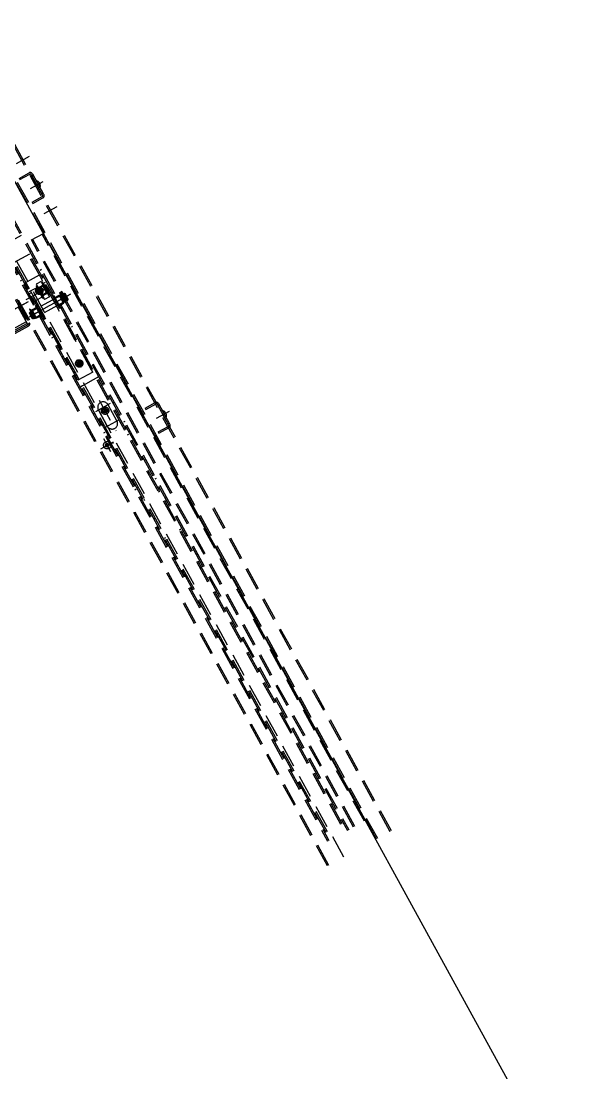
# Model space of a CAD drawing. Header units: millimetres. Extents: x 75184266 to 76346726, y -35077925 to -33679385.
# Drawn here: x 75328354 to 75328959, y -34897195 to -34896054 of the extents above; entities that cross this region are included whole.
import ezdxf

# ---------------------------------------------------------------- set-up
doc = ezdxf.new("R2010")
doc.units = ezdxf.units.MM
doc.header["$LTSCALE"] = 50
doc.header["$MEASUREMENT"] = 0
doc.linetypes.add('XR-지하3층$0$생활체육시설(최종)$0$HIDDENX2', pattern=[0.75, 0.5, -0.25])
doc.layers.add('건축', color=8, linetype='CONTINUOUS', plot=False)

msp = doc.modelspace()

# ---------------------------------------------------------------- linework, layer by layer
at = {"layer": '건축'}
msp.add_line((75326728.6, -34893280.2, 0), (75329175.4, -34897737.7, 0), dxfattribs=at)
at = {"layer": '건축', "linetype": 'XR-지하3층$0$생활체육시설(최종)$0$HIDDENX2'}
for p, q in [((75328754.4, -34896933.5, 0), (75327767.9, -34895136.4, 0)), ((75328755.8, -34896932.7, 0), (75327769.3, -34895135.7, 0)), ((75328739.5, -34896941.7, 0), (75327753, -34895144.6, 0)), ((75328740.9, -34896940.9, 0), (75327754.4, -34895143.8, 0)), ((75328704.1, -34896961.1, 0), (75327717.6, -34895164.1, 0)), ((75328686.5, -34896970.7, 0), (75327700.1, -34895173.7, 0)), ((75328687.9, -34896970, 0), (75327701.5, -34895172.9, 0)), ((75328240.3, -34896157.8, 0), (75328362.9, -34896381.1, 0)), ((75328238.9, -34896158.5, 0), (75328361.5, -34896381.9, 0)), ((75328348.9, -34896208.1, 0), (75328362.9, -34896200.4, 0)), ((75328351.6, -34896224.3, 0), (75328362.5, -34896218.3, 0)), ((75328352.4, -34896225.7, 0), (75328363.3, -34896219.7, 0)), ((75328364.6, -34896220.1, 0), (75328377, -34896242.7, 0)), ((75328366.8, -34896220.8, 0), (75328365.4, -34896221.6, 0)), ((75328366, -34896219.4, 0), (75328378.4, -34896242, 0)), ((75328363.8, -34896235.3, 0), (75328377.8, -34896227.6, 0)), ((75328370.3, -34896227.2, 0), (75328370.5, -34896227.1, 0)), ((75328370.3, -34896227.2, 0), (75328374.1, -34896234.2, 0)), ((75328373.3, -34896229.6, 0), (75328372.6, -34896229.9, 0)), ((75328373.7, -34896230.3, 0), (75328373.1, -34896230.7, 0)), ((75328374.1, -34896234.2, 0), (75328374.3, -34896234.1, 0)), ((75328365.8, -34896250.1, 0), (75328376.6, -34896244.1, 0)), ((75328366.5, -34896251.5, 0), (75328377.4, -34896245.5, 0)), ((75328377.6, -34896240.5, 0), (75328376.2, -34896241.2, 0)), ((75328365.8, -34896250.1, 0), (75328366.5, -34896251.5, 0)), ((75328378.7, -34896262.5, 0), (75328392.8, -34896254.8, 0)), ((75328340.5, -34896262.4, 0), (75328708.1, -34896932.1, 0)), ((75328341.9, -34896261.6, 0), (75328709.5, -34896931.3, 0)), ((75328318.9, -34896274.2, 0), (75328686.5, -34896943.9, 0)), ((75328320.3, -34896273.4, 0), (75328687.9, -34896943.2, 0)), ((75328353.7, -34896286.5, 0), (75328333.5, -34896297.5, 0)), ((75328364.9, -34896291.2, 0), (75328378, -34896284, 0)), ((75328714.7, -34896928.5, 0), (75328364.9, -34896291.2, 0)), ((75328716.1, -34896927.8, 0), (75328366.3, -34896290.5, 0)), ((75328726.4, -34896922.1, 0), (75328376.6, -34896284.8, 0)), ((75328727.8, -34896921.3, 0), (75328378, -34896284, 0)), ((75328363, -34896306.5, 0), (75328345.5, -34896316.1, 0)), ((75328702.3, -34896924.8, 0), (75328363, -34896306.5, 0)), ((75328364.5, -34896302.8, 0), (75328363.1, -34896303.6, 0)), ((75328684.8, -34896934.4, 0), (75328345.5, -34896316.1, 0)), ((75328686.2, -34896933.6, 0), (75328346.9, -34896315.4, 0)), ((75328700.9, -34896925.5, 0), (75328361.6, -34896307.3, 0)), ((75328368.6, -34896316.8, 0), (75328367.2, -34896317.6, 0)), ((75328357.5, -34896338, 0), (75328373.6, -34896329.1, 0)), ((75328431.6, -34896434.7, 0), (75328373.6, -34896329.1, 0)), ((75328375.8, -34896323.4, 0), (75328374.4, -34896324.2, 0)), ((75328354.2, -34896335.2, 0), (75328352.8, -34896336, 0)), ((75328415.4, -34896443.5, 0), (75328357.5, -34896338, 0)), ((75328416.8, -34896442.8, 0), (75328358.9, -34896337.2, 0)), ((75328375.4, -34896336.2, 0), (75328370.1, -34896339, 0)), ((75328370.1, -34896339, 0), (75328379.3, -34896355.7, 0)), ((75328370.2, -34896341.3, 0), (75328371.1, -34896340.8, 0)), ((75328371.1, -34896340.8, 0), (75328378.3, -34896353.9, 0)), ((75328371.9, -34896344.3, 0), (75328378.1, -34896341, 0)), ((75328377.6, -34896340.1, 0), (75328372.3, -34896343, 0)), ((75328372.3, -34896343, 0), (75328376.9, -34896340.5, 0)), ((75328378, -34896341, 0), (75328372.8, -34896343.9, 0)), ((75328372.8, -34896343.9, 0), (75328378, -34896341, 0)), ((75328377.6, -34896340.1, 0), (75328373, -34896342.6, 0)), ((75328375.4, -34896336.2, 0), (75328384.5, -34896352.8, 0)), ((75328377.2, -34896337.4, 0), (75328376.4, -34896337.9, 0)), ((75328376.4, -34896337.9, 0), (75328383.6, -34896351.1, 0)), ((75328376.8, -34896338.3, 0), (75328377.5, -34896337.9, 0)), ((75328376.8, -34896338.3, 0), (75328382.3, -34896348.3, 0)), ((75328376.9, -34896340.5, 0), (75328381.7, -34896349.2, 0)), ((75328376.9, -34896340.5, 0), (75328377.8, -34896340.5, 0)), ((75328377.2, -34896337.4, 0), (75328384.5, -34896350.6, 0)), ((75328377.5, -34896337.9, 0), (75328383, -34896347.9, 0)), ((75328377.8, -34896340.5, 0), (75328382.2, -34896348.5, 0)), ((75328381.9, -34896348, 0), (75328378.1, -34896341, 0)), ((75328378.3, -34896341.4, 0), (75328379.2, -34896340.9, 0)), ((75328379.9, -34896337.4, 0), (75328378.5, -34896338.2, 0)), ((75328378.9, -34896340.5, 0), (75328380.3, -34896339.8, 0)), ((75328382.8, -34896347.5, 0), (75328378.9, -34896340.5, 0)), ((75328380.3, -34896339.8, 0), (75328380.9, -34896340, 0)), ((75328384.1, -34896346.8, 0), (75328380.3, -34896339.8, 0)), ((75328384.3, -34896346.1, 0), (75328380.9, -34896340, 0)), ((75328384.3, -34896346.1, 0), (75328380.9, -34896340, 0)), ((75328359.3, -34896355.8, 0), (75328385.3, -34896341.5, 0)), ((75328360.7, -34896355.1, 0), (75328373, -34896348.3, 0)), ((75328362.3, -34896349.6, 0), (75328364.9, -34896348.2, 0)), ((75328362.3, -34896349.6, 0), (75328366.1, -34896356.6, 0)), ((75328362.4, -34896347, 0), (75328363.8, -34896346.3, 0)), ((75328362.7, -34896374.5, 0), (75328407.8, -34896349.8, 0)), ((75328364, -34896346.4, 0), (75328371, -34896342.6, 0)), ((75328369.7, -34896356.9, 0), (75328364, -34896346.4, 0)), ((75328396.7, -34896351.3, 0), (75328365.1, -34896368.6, 0)), ((75328377.4, -34896344.2, 0), (75328369.5, -34896348.5, 0)), ((75328377.3, -34896344.2, 0), (75328369.6, -34896348.5, 0)), ((75328370.2, -34896341.3, 0), (75328377.4, -34896354.4, 0)), ((75328376.7, -34896353.1, 0), (75328371, -34896342.6, 0)), ((75328371.3, -34896342.4, 0), (75328375.6, -34896350.3, 0)), ((75328375.6, -34896350.2, 0), (75328371.4, -34896342.5, 0)), ((75328372.5, -34896346.4, 0), (75328371.4, -34896347, 0)), ((75328382.3, -34896343.2, 0), (75328371.6, -34896349.1, 0)), ((75328372.9, -34896347.1, 0), (75328371.8, -34896347.8, 0)), ((75328372.1, -34896344.7, 0), (75328372.7, -34896345.8, 0)), ((75328382.5, -34896343.1, 0), (75328372.2, -34896348.7, 0)), ((75328372.4, -34896348.7, 0), (75328383.1, -34896342.8, 0)), ((75328373, -34896342.6, 0), (75328372.5, -34896343.4, 0)), ((75328372.5, -34896343.4, 0), (75328376.9, -34896351.4, 0)), ((75328372.8, -34896344.2, 0), (75328373.4, -34896345.4, 0)), ((75328373, -34896342.6, 0), (75328377.8, -34896351.4, 0)), ((75328373.5, -34896347.3, 0), (75328374.1, -34896348.4, 0)), ((75328375.2, -34896344.9, 0), (75328374, -34896345.5, 0)), ((75328374.3, -34896346.9, 0), (75328374.9, -34896348, 0)), ((75328375.6, -34896345.7, 0), (75328374.5, -34896346.3, 0)), ((75328375.8, -34896351.3, 0), (75328381.9, -34896348, 0)), ((75328381.9, -34896348, 0), (75328376.6, -34896350.9, 0)), ((75328376.6, -34896350.9, 0), (75328381.9, -34896348, 0)), ((75328384.2, -34896342.1, 0), (75328376.9, -34896346.2, 0)), ((75328377.8, -34896351.4, 0), (75328376.9, -34896351.4, 0)), ((75328382.4, -34896348.9, 0), (75328377.1, -34896351.7, 0)), ((75328377.1, -34896351.8, 0), (75328381.7, -34896349.2, 0)), ((75328382.4, -34896348.9, 0), (75328377.8, -34896351.4, 0)), ((75328381.7, -34896347.5, 0), (75328382.6, -34896347.1, 0)), ((75328381.7, -34896349.2, 0), (75328382.2, -34896348.5, 0)), ((75328382.3, -34896348.3, 0), (75328383, -34896347.9, 0)), ((75328382.8, -34896347.5, 0), (75328384.1, -34896346.8, 0)), ((75328384.5, -34896350.6, 0), (75328383.6, -34896351.1, 0)), ((75328384.1, -34896346.8, 0), (75328384.3, -34896346.1, 0)), ((75328384.1, -34896346.8, 0), (75328384.3, -34896346.1, 0)), ((75328387.1, -34896344, 0), (75328385.7, -34896344.8, 0)), ((75328388.4, -34896351.9, 0), (75328389.3, -34896351.4, 0)), ((75328395.7, -34896365, 0), (75328388.4, -34896351.9, 0)), ((75328396.5, -34896364.5, 0), (75328389.3, -34896351.4, 0)), ((75328390.5, -34896353.6, 0), (75328395.1, -34896351.1, 0)), ((75328391, -34896354.5, 0), (75328396.3, -34896351.6, 0)), ((75328393.4, -34896357.7, 0), (75328405.6, -34896351, 0)), ((75328399.9, -34896359.8, 0), (75328395.1, -34896351.1, 0)), ((75328395.1, -34896351.1, 0), (75328396, -34896351.1, 0)), ((75328396, -34896348.3, 0), (75328395.3, -34896348.7, 0)), ((75328395.3, -34896348.7, 0), (75328400.8, -34896358.7, 0)), ((75328396, -34896348.3, 0), (75328401.5, -34896358.4, 0)), ((75328400.4, -34896359.1, 0), (75328396, -34896351.1, 0)), ((75328400.6, -34896358.3, 0), (75328396.7, -34896351.3, 0)), ((75328396.9, -34896351.8, 0), (75328397.8, -34896351.3, 0)), ((75328398.1, -34896347.2, 0), (75328397.4, -34896347.5, 0)), ((75328397.4, -34896347.5, 0), (75328402.9, -34896357.6, 0)), ((75328397.4, -34896355.5, 0), (75328404.7, -34896351.5, 0)), ((75328397.6, -34896350.8, 0), (75328398.8, -34896350.2, 0)), ((75328401.4, -34896357.9, 0), (75328397.6, -34896350.8, 0)), ((75328398.1, -34896347.2, 0), (75328403.6, -34896357.2, 0)), ((75328402.7, -34896357.2, 0), (75328398.8, -34896350.2, 0)), ((75328399.1, -34896350.6, 0), (75328399.9, -34896350.1, 0)), ((75328399.7, -34896349.7, 0), (75328401, -34896349, 0)), ((75328403.5, -34896356.7, 0), (75328399.7, -34896349.7, 0)), ((75328404.9, -34896356, 0), (75328401, -34896349, 0)), ((75328401, -34896349, 0), (75328401.7, -34896349.2, 0)), ((75328405, -34896355.3, 0), (75328401.7, -34896349.2, 0)), ((75328405, -34896355.3, 0), (75328401.7, -34896349.2, 0)), ((75328345.8, -34896366.7, 0), (75328359.8, -34896359, 0)), ((75328347.8, -34896365.5, 0), (75328361.8, -34896357.8, 0)), ((75328365.5, -34896355.8, 0), (75328364.1, -34896356.6, 0)), ((75328366.1, -34896356.6, 0), (75328368.8, -34896355.2, 0)), ((75328400.6, -34896358.3, 0), (75328369, -34896375.7, 0)), ((75328370, -34896362, 0), (75328369.2, -34896362.5, 0)), ((75328376.4, -34896375.6, 0), (75328369.2, -34896362.5, 0)), ((75328376.7, -34896353.1, 0), (75328369.7, -34896356.9, 0)), ((75328377.3, -34896375.1, 0), (75328370, -34896362, 0)), ((75328377.4, -34896354.4, 0), (75328378.3, -34896353.9, 0)), ((75328384.5, -34896352.8, 0), (75328379.3, -34896355.7, 0)), ((75328396.4, -34896356.1, 0), (75328384.1, -34896362.8, 0)), ((75328400.5, -34896353.8, 0), (75328389.8, -34896359.7, 0)), ((75328391.3, -34896358, 0), (75328389.9, -34896358.8, 0)), ((75328394.9, -34896361.5, 0), (75328400.1, -34896358.6, 0)), ((75328395.3, -34896356.7, 0), (75328402.6, -34896352.6, 0)), ((75328395.3, -34896362.3, 0), (75328399.9, -34896359.8, 0)), ((75328399.9, -34896359.8, 0), (75328400.4, -34896359.1, 0)), ((75328400.3, -34896357.9, 0), (75328401.2, -34896357.4, 0)), ((75328401.5, -34896358.4, 0), (75328400.8, -34896358.7, 0)), ((75328401.4, -34896357.9, 0), (75328402.7, -34896357.2, 0)), ((75328402.4, -34896356.7, 0), (75328403.3, -34896356.3, 0)), ((75328403.6, -34896357.2, 0), (75328402.9, -34896357.6, 0)), ((75328403.5, -34896356.7, 0), (75328404.9, -34896356, 0)), ((75328404.9, -34896356, 0), (75328405, -34896355.3, 0)), ((75328404.9, -34896356, 0), (75328405, -34896355.3, 0)), ((75328350.7, -34896364.3, 0), (75328360.3, -34896381.9, 0)), ((75328363, -34896369.9, 0), (75328362.8, -34896370.5, 0)), ((75328366.1, -34896376.7, 0), (75328362.8, -34896370.5, 0)), ((75328366.1, -34896376.7, 0), (75328362.8, -34896370.5, 0)), ((75328363, -34896366.4, 0), (75328363.7, -34896366, 0)), ((75328363, -34896366.4, 0), (75328368.5, -34896376.5, 0)), ((75328364.3, -34896369.1, 0), (75328363, -34896369.9, 0)), ((75328366.8, -34896376.9, 0), (75328363, -34896369.9, 0)), ((75328370.4, -34896370.3, 0), (75328363.1, -34896374.3, 0)), ((75328363.7, -34896366, 0), (75328369.2, -34896376.1, 0)), ((75328368.1, -34896376.1, 0), (75328364.3, -34896369.1, 0)), ((75328365.4, -34896369.1, 0), (75328364.5, -34896369.6, 0)), ((75328369, -34896375.7, 0), (75328365.1, -34896368.6, 0)), ((75328365.2, -34896373.2, 0), (75328375.9, -34896367.3, 0)), ((75328365.8, -34896367.2, 0), (75328365.3, -34896367.9, 0)), ((75328369.7, -34896375.9, 0), (75328365.3, -34896367.9, 0)), ((75328370.8, -34896365.5, 0), (75328365.6, -34896368.4, 0)), ((75328370.4, -34896364.6, 0), (75328365.8, -34896367.2, 0)), ((75328370.6, -34896375.9, 0), (75328365.8, -34896367.2, 0)), ((75328368.8, -34896375.2, 0), (75328367.9, -34896375.7, 0)), ((75328381.6, -34896364.2, 0), (75328369.4, -34896370.9, 0)), ((75328374.7, -34896372.5, 0), (75328369.4, -34896375.4, 0)), ((75328375.2, -34896373.4, 0), (75328370.6, -34896375.9, 0)), ((75328373.7, -34896367.6, 0), (75328375.1, -34896366.9, 0)), ((75328377.3, -34896375.1, 0), (75328376.4, -34896375.6, 0)), ((75328395.7, -34896365, 0), (75328396.5, -34896364.5, 0)), ((75328398.4, -34896364.6, 0), (75328397, -34896365.4, 0)), ((75328359.3, -34896380.1, 0), (75327887.5, -34896639.1, 0)), ((75328360.3, -34896381.9, 0), (75327888.4, -34896640.9, 0)), ((75328360.3, -34896381.9, 0), (75327888.4, -34896640.9, 0)), ((75328361.1, -34896383.3, 0), (75327889.2, -34896642.3, 0)), ((75328361.1, -34896383.3, 0), (75327889.2, -34896642.3, 0)), ((75328361.8, -34896384.7, 0), (75327890, -34896643.7, 0)), ((75328361.1, -34896383.3, 0), (75328360.3, -34896381.9, 0)), ((75328366.8, -34896376.9, 0), (75328366.1, -34896376.7, 0)), ((75328366.8, -34896376.9, 0), (75328366.1, -34896376.7, 0)), ((75328368.1, -34896376.1, 0), (75328366.8, -34896376.9, 0)), ((75328368.5, -34896376.5, 0), (75328369.2, -34896376.1, 0)), ((75328370.6, -34896375.9, 0), (75328369.7, -34896375.9, 0)), ((75328376.8, -34896376.4, 0), (75328375.4, -34896377.2, 0)), ((75328402.6, -34896378.6, 0), (75328401.2, -34896379.4, 0)), ((75328409.7, -34896385.2, 0), (75328408.3, -34896386, 0)), ((75328385, -34896388.2, 0), (75328386.4, -34896387.5, 0)), ((75328388.1, -34896397, 0), (75328386.7, -34896397.8, 0)), ((75328396.3, -34896408.8, 0), (75328397.7, -34896408.1, 0)), ((75328413.9, -34896399.2, 0), (75328412.5, -34896400, 0)), ((75328421, -34896405.8, 0), (75328419.6, -34896406.6, 0)), ((75328399.5, -34896417.6, 0), (75328398, -34896418.4, 0)), ((75328425.2, -34896419.8, 0), (75328423.8, -34896420.6, 0)), ((75328407.6, -34896429.4, 0), (75328409.1, -34896428.7, 0)), ((75328420.7, -34896423.1, 0), (75328412.8, -34896427.4, 0)), ((75328420.6, -34896423.1, 0), (75328412.9, -34896427.3, 0)), ((75328414.6, -34896421.3, 0), (75328418.9, -34896429.2, 0)), ((75328418.9, -34896429.1, 0), (75328414.7, -34896421.4, 0)), ((75328415.8, -34896425.3, 0), (75328414.7, -34896425.9, 0)), ((75328416.2, -34896426, 0), (75328415.1, -34896426.7, 0)), ((75328415.4, -34896423.6, 0), (75328416, -34896424.7, 0)), ((75328416.1, -34896423.1, 0), (75328416.7, -34896424.3, 0)), ((75328416.8, -34896426.2, 0), (75328417.4, -34896427.3, 0)), ((75328418.4, -34896423.8, 0), (75328417.3, -34896424.4, 0)), ((75328417.6, -34896425.8, 0), (75328418.2, -34896426.9, 0)), ((75328418.9, -34896424.6, 0), (75328417.8, -34896425.2, 0)), ((75328432.3, -34896426.4, 0), (75328430.9, -34896427.2, 0)), ((75328410.8, -34896438.2, 0), (75328409.4, -34896439, 0)), ((75328431.6, -34896434.7, 0), (75328415.4, -34896443.5, 0)), ((75328437.9, -34896439.9, 0), (75328417.7, -34896450.9, 0)), ((75328436.5, -34896440.4, 0), (75328435.1, -34896441.2, 0)), ((75328419, -34896450, 0), (75328420.4, -34896449.3, 0)), ((75328443.6, -34896447, 0), (75328442.2, -34896447.8, 0)), ((75328422.1, -34896458.8, 0), (75328420.7, -34896459.6, 0)), ((75328438.6, -34896465, 0), (75328456.8, -34896498.3, 0)), ((75328447.8, -34896461, 0), (75328446.4, -34896461.8, 0)), ((75328430.3, -34896470.7, 0), (75328431.7, -34896469.9, 0)), ((75328435, -34896477.2, 0), (75328450.8, -34896468.5, 0)), ((75328447.2, -34896493.3, 0), (75328437.6, -34896475.7, 0)), ((75328440.7, -34896478.8, 0), (75328449.1, -34896474.2, 0)), ((75328447.2, -34896480.7, 0), (75328442.6, -34896472.3, 0)), ((75328442.8, -34896477.2, 0), (75328443.9, -34896476.6, 0)), ((75328443.2, -34896477.9, 0), (75328444.3, -34896477.3, 0)), ((75328443.5, -34896474.9, 0), (75328444.1, -34896476, 0)), ((75328444.3, -34896474.4, 0), (75328444.9, -34896475.5, 0)), ((75328444.9, -34896477.5, 0), (75328445.5, -34896478.6, 0)), ((75328445.5, -34896475.7, 0), (75328446.6, -34896475.1, 0)), ((75328445.7, -34896477.1, 0), (75328446.3, -34896478.2, 0)), ((75328445.9, -34896476.5, 0), (75328447, -34896475.9, 0)), ((75328457.8, -34896487.5, 0), (75328448.1, -34896470, 0)), ((75328454.9, -34896467.6, 0), (75328453.5, -34896468.4, 0)), ((75328488.5, -34896473.7, 0), (75328499.4, -34896467.7, 0)), ((75328488.5, -34896473.7, 0), (75328489.3, -34896475.1, 0)), ((75328489.3, -34896475.1, 0), (75328500.2, -34896469.1, 0)), ((75328500.7, -34896484.7, 0), (75328514.7, -34896477, 0)), ((75328500.7, -34896484.7, 0), (75328514.7, -34896477, 0)), ((75328501.5, -34896469.5, 0), (75328513.9, -34896492.1, 0)), ((75328503.7, -34896470.2, 0), (75328502.3, -34896471, 0)), ((75328502.9, -34896468.8, 0), (75328515.3, -34896491.4, 0)), ((75328507.2, -34896476.6, 0), (75328507.4, -34896476.5, 0)), ((75328507.2, -34896476.6, 0), (75328511, -34896483.6, 0)), ((75328433.4, -34896479.4, 0), (75328432, -34896480.2, 0)), ((75328444.6, -34896494.7, 0), (75328460.4, -34896486.1, 0)), ((75328459.1, -34896481.6, 0), (75328457.7, -34896482.4, 0)), ((75328466.2, -34896488.2, 0), (75328464.8, -34896489, 0)), ((75328510.2, -34896479, 0), (75328509.5, -34896479.3, 0)), ((75328510.6, -34896479.7, 0), (75328510, -34896480.1, 0)), ((75328511, -34896483.6, 0), (75328511.2, -34896483.5, 0)), ((75328441.6, -34896491.3, 0), (75328443, -34896490.5, 0)), ((75328444.7, -34896500, 0), (75328443.3, -34896500.8, 0)), ((75328502.7, -34896499.5, 0), (75328513.5, -34896493.5, 0)), ((75328502.7, -34896499.5, 0), (75328503.4, -34896500.9, 0)), ((75328503.4, -34896500.9, 0), (75328514.3, -34896494.9, 0)), ((75328514.5, -34896489.9, 0), (75328513.1, -34896490.6, 0)), ((75328440.2, -34896517.9, 0), (75328454.2, -34896510.2, 0)), ((75328451.1, -34896521, 0), (75328443.4, -34896507, 0)), ((75328447.2, -34896513.1, 0), (75328446.6, -34896511.9, 0)), ((75328452.9, -34896511.9, 0), (75328454.3, -34896511.1, 0)), ((75328470.4, -34896502.2, 0), (75328469, -34896503, 0)), ((75328477.6, -34896508.8, 0), (75328476.2, -34896509.6, 0)), ((75328445.1, -34896514.7, 0), (75328446.3, -34896514.1, 0)), ((75328445.6, -34896515.4, 0), (75328446.7, -34896514.8, 0)), ((75328446.4, -34896513.5, 0), (75328445.8, -34896512.4, 0)), ((75328447.9, -34896516.1, 0), (75328447.3, -34896515, 0)), ((75328447.8, -34896513.2, 0), (75328448.9, -34896512.6, 0)), ((75328448.7, -34896515.7, 0), (75328448, -34896514.6, 0)), ((75328448.2, -34896514, 0), (75328449.3, -34896513.4, 0)), ((75328456, -34896520.6, 0), (75328454.6, -34896521.4, 0)), ((75328481.7, -34896522.8, 0), (75328480.3, -34896523.6, 0)), ((75328464.2, -34896532.5, 0), (75328465.6, -34896531.7, 0)), ((75328488.9, -34896529.4, 0), (75328487.5, -34896530.2, 0)), ((75328467.3, -34896541.2, 0), (75328465.9, -34896542, 0)), ((75328493, -34896543.4, 0), (75328491.6, -34896544.2, 0)), ((75328475.5, -34896553.1, 0), (75328476.9, -34896552.3, 0)), ((75328500.2, -34896550, 0), (75328498.8, -34896550.8, 0)), ((75328478.6, -34896561.8, 0), (75328477.2, -34896562.6, 0)), ((75328504.3, -34896564, 0), (75328502.9, -34896564.8, 0)), ((75328486.8, -34896573.7, 0), (75328488.2, -34896572.9, 0)), ((75328511.5, -34896570.6, 0), (75328510.1, -34896571.4, 0)), ((75328489.9, -34896582.4, 0), (75328488.5, -34896583.2, 0)), ((75328515.6, -34896584.6, 0), (75328514.2, -34896585.4, 0)), ((75328522.8, -34896591.2, 0), (75328521.4, -34896592, 0)), ((75328498.1, -34896594.3, 0), (75328499.5, -34896593.5, 0)), ((75328501.2, -34896603, 0), (75328499.8, -34896603.8, 0)), ((75328509.4, -34896614.9, 0), (75328510.8, -34896614.1, 0)), ((75328527, -34896605.2, 0), (75328525.6, -34896606, 0)), ((75328534.1, -34896611.8, 0), (75328532.7, -34896612.6, 0)), ((75328512.5, -34896623.6, 0), (75328511.1, -34896624.4, 0)), ((75328538.3, -34896625.8, 0), (75328536.9, -34896626.6, 0)), ((75328520.7, -34896635.5, 0), (75328522.1, -34896634.7, 0)), ((75328545.4, -34896632.4, 0), (75328544, -34896633.2, 0)), ((75328523.8, -34896644.2, 0), (75328522.4, -34896645, 0)), ((75328549.6, -34896646.4, 0), (75328548.2, -34896647.2, 0)), ((75328532, -34896656.1, 0), (75328533.4, -34896655.3, 0))]:
    msp.add_line(p, q, dxfattribs=at)
for centre, radius in [((75328373.5, -34896346.3, 0), 4), ((75328373.5, -34896346.3, 0), 3.5), ((75328373.5, -34896346.3, 0), 2), ((75328373.4, -34896346.4, 0), 1.5), ((75328416.8, -34896425.2, 0), 4), ((75328416.8, -34896425.2, 0), 3.5), ((75328416.8, -34896425.2, 0), 2), ((75328416.8, -34896425.3, 0), 1.5), ((75328444.9, -34896476.5, 0), 4), ((75328444.9, -34896476.5, 0), 2.5), ((75328447.2, -34896514, 0), 4), ((75328447.2, -34896514, 0), 1.8)]:
    msp.add_circle(centre, radius, dxfattribs=at)
for centre, radius, start, end in [((75328363.7, -34896220.6, 0), 2.6, 28.7634, 118.7634), ((75328363.7, -34896220.6, 0), 1, 28.7634, 118.7634), ((75328370.6, -34896227.3, 0), 0.3, 73.6602, 118.7634), ((75328369.1, -34896232.4, 0), 5.54, 343.8666, 73.6602), ((75328374.7, -34896229.3, 0), 2.19, 197.2265, 220.3004), ((75328373.1, -34896229.2, 0), 0.438, 298.7634, 28.7634), ((75328374, -34896230.7, 0), 0.438, 28.7634, 118.7634), ((75328374.2, -34896233.8, 0), 0.3, 298.7634, 343.8666), ((75328376.2, -34896243.2, 0), 1, 298.7634, 28.7634), ((75328376.2, -34896243.2, 0), 2.6, 298.7634, 28.7634), ((75328373.4, -34896346.4, 0), 2, 118.7634, 28.7634), ((75328373.5, -34896346.3, 0), 2.19, 197.2265, 220.3004), ((75328373.5, -34896346.3, 0), 2.19, 107.2265, 130.3004), ((75328372.3, -34896346, 0), 0.438, 298.7634, 28.7634), ((75328373.1, -34896347.5, 0), 0.438, 28.7634, 118.7634), ((75328373.8, -34896345.1, 0), 0.438, 208.7634, 298.7634), ((75328373.5, -34896346.3, 0), 2.19, 287.2265, 310.3004), ((75328374.7, -34896346.7, 0), 0.438, 118.7634, 208.7634), ((75328373.5, -34896346.3, 0), 2.19, 17.2265, 40.3004), ((75328360.6, -34896382.4, 0), 1, 298.7634, 28.7634), ((75328360.6, -34896382.4, 0), 2.6, 298.7634, 28.7634), ((75328416.8, -34896425.2, 0), 2.19, 197.2265, 220.3004), ((75328416.8, -34896425.3, 0), 2, 118.7634, 28.7634), ((75328416.8, -34896425.2, 0), 2.19, 107.2265, 130.3004), ((75328415.6, -34896424.9, 0), 0.438, 298.7634, 28.7634), ((75328416.4, -34896426.4, 0), 0.438, 28.7634, 118.7634), ((75328417.1, -34896424, 0), 0.438, 208.7634, 298.7634), ((75328416.8, -34896425.2, 0), 2.19, 287.2265, 310.3004), ((75328418, -34896425.6, 0), 0.438, 118.7634, 208.7634), ((75328416.8, -34896425.2, 0), 2.19, 17.2265, 40.3004), ((75328442.9, -34896472.9, 0), 6, 28.7634, 208.7634), ((75328444.9, -34896476.5, 0), 2.19, 197.2265, 220.3004), ((75328444.9, -34896476.5, 0), 2.19, 107.2265, 130.3004), ((75328443.7, -34896476.2, 0), 0.438, 298.7634, 28.7634), ((75328444.6, -34896477.7, 0), 0.438, 28.7634, 118.7634), ((75328445.2, -34896475.3, 0), 0.438, 208.7634, 298.7634), ((75328446.1, -34896476.9, 0), 0.438, 118.7634, 208.7634), ((75328444.9, -34896476.5, 0), 2.19, 17.2265, 40.3004), ((75328500.6, -34896470, 0), 2.6, 28.7634, 118.7634), ((75328500.6, -34896470, 0), 1, 28.7634, 118.7634), ((75328507.5, -34896476.7, 0), 0.3, 73.6602, 118.7634), ((75328506, -34896481.8, 0), 5.54, 343.8666, 73.6602), ((75328444.9, -34896476.5, 0), 2.19, 287.2265, 310.3004), ((75328452.5, -34896490.4, 0), 6, 208.7634, 28.7634), ((75328511.6, -34896478.7, 0), 2.19, 197.2265, 220.3004), ((75328510, -34896478.6, 0), 0.438, 298.7634, 28.7634), ((75328510.9, -34896480.1, 0), 0.438, 28.7634, 118.7634), ((75328511.1, -34896483.2, 0), 0.3, 298.7634, 343.8666), ((75328513.1, -34896492.6, 0), 1, 298.7634, 28.7634), ((75328513.1, -34896492.6, 0), 2.6, 298.7634, 28.7634), ((75328447.2, -34896514, 0), 2.19, 107.2265, 130.3004), ((75328447.2, -34896514, 0), 2.19, 197.2265, 220.3004), ((75328446, -34896513.7, 0), 0.438, 298.7634, 28.7634), ((75328446.9, -34896515.2, 0), 0.438, 28.7634, 118.7634), ((75328447.6, -34896512.8, 0), 0.438, 208.7634, 298.7634), ((75328447.2, -34896514, 0), 2.19, 287.2265, 310.3004), ((75328448.4, -34896514.4, 0), 0.438, 118.7634, 208.7634), ((75328447.2, -34896514, 0), 2.19, 17.2265, 40.3004)]:
    msp.add_arc(centre, radius, start, end, dxfattribs=at)

doc.saveas('drawing.dxf')
